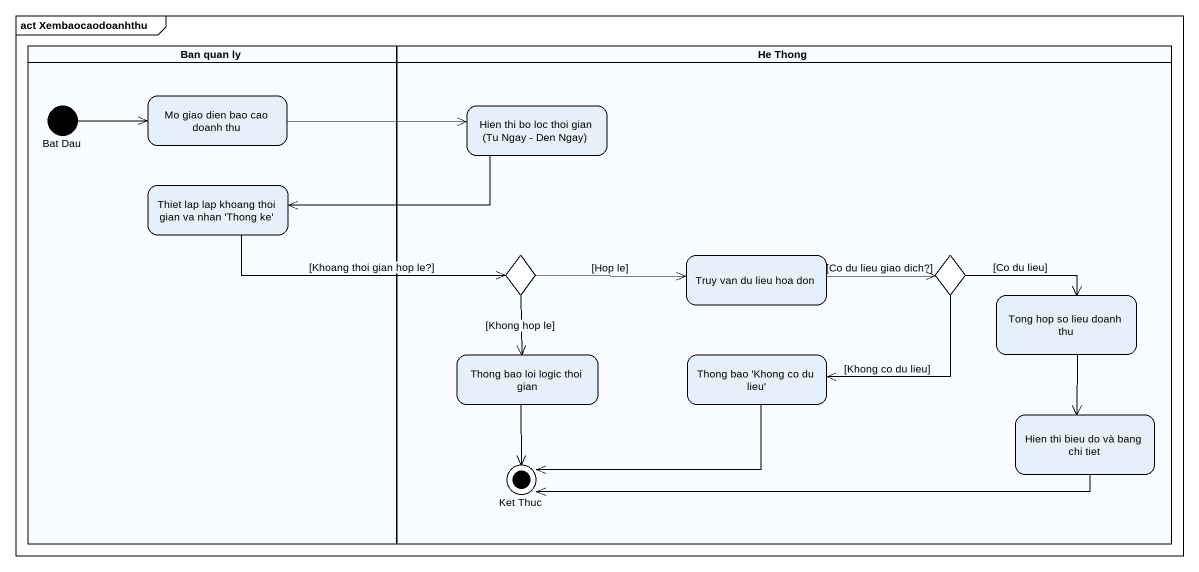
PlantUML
@startuml
mainframe act Xembaocaodoanhthu
hide empty description
state "Ban quan ly" as Ban_quan_ly <<partition>> {
  state "Mo giao dien bao cao doanh thu" as Mo_giao_dien_bao_cao_doanh
  state "Bat Dau" as Bat_Dau <<start>>
  state "Thiet lap lap khoang thoi gian va nhan 'Thong ke'" as Thiet_lap_lap_khoang_thoi
}
state "He Thong" as He_Thong <<partition>> {
  state "Hien thi bo loc thoi gian (Tu Ngay - Den Ngay)" as Hien_thi_bo_loc_thoi_gian
  state choice1 <<choice>>
  state "Truy van du lieu hoa don" as Truy_van_du_lieu_hoa_don
  state choice2 <<choice>>
  state "Tong hop so lieu doanh thu" as Tong_hop_so_lieu_doanh_thu
  state "Thong bao loi logic thoi gian" as Thong_bao_loi_logic_thoi
  state "Thong bao 'Khong co du lieu'" as Thong_bao_Khong_co_du_lieu
  state "Hien thi bieu do và bang chi tiet" as Hien_thi_bieu_do_và_bang
  state "Ket Thuc" as Ket_Thuc <<end>>
}
Mo_giao_dien_bao_cao_doanh -right-> Hien_thi_bo_loc_thoi_gian
Bat_Dau -right-> Mo_giao_dien_bao_cao_doanh
Hien_thi_bo_loc_thoi_gian -left-> Thiet_lap_lap_khoang_thoi
Thiet_lap_lap_khoang_thoi -right-> choice1 : [Khoang thoi gian hop le?]
choice1 -right-> Truy_van_du_lieu_hoa_don : [Hop le]
choice1 --> Thong_bao_loi_logic_thoi : [Khong hop le]
Truy_van_du_lieu_hoa_don -right-> choice2 : [Co du lieu giao dich?]
choice2 -right-> Tong_hop_so_lieu_doanh_thu : [Co du lieu]
choice2 -left-> Thong_bao_Khong_co_du_lieu : [Khong co du lieu]
Tong_hop_so_lieu_doanh_thu --> Hien_thi_bieu_do_và_bang
Thong_bao_loi_logic_thoi --> Ket_Thuc
Thong_bao_Khong_co_du_lieu -left-> Ket_Thuc
Hien_thi_bieu_do_và_bang -left-> Ket_Thuc
@enduml
